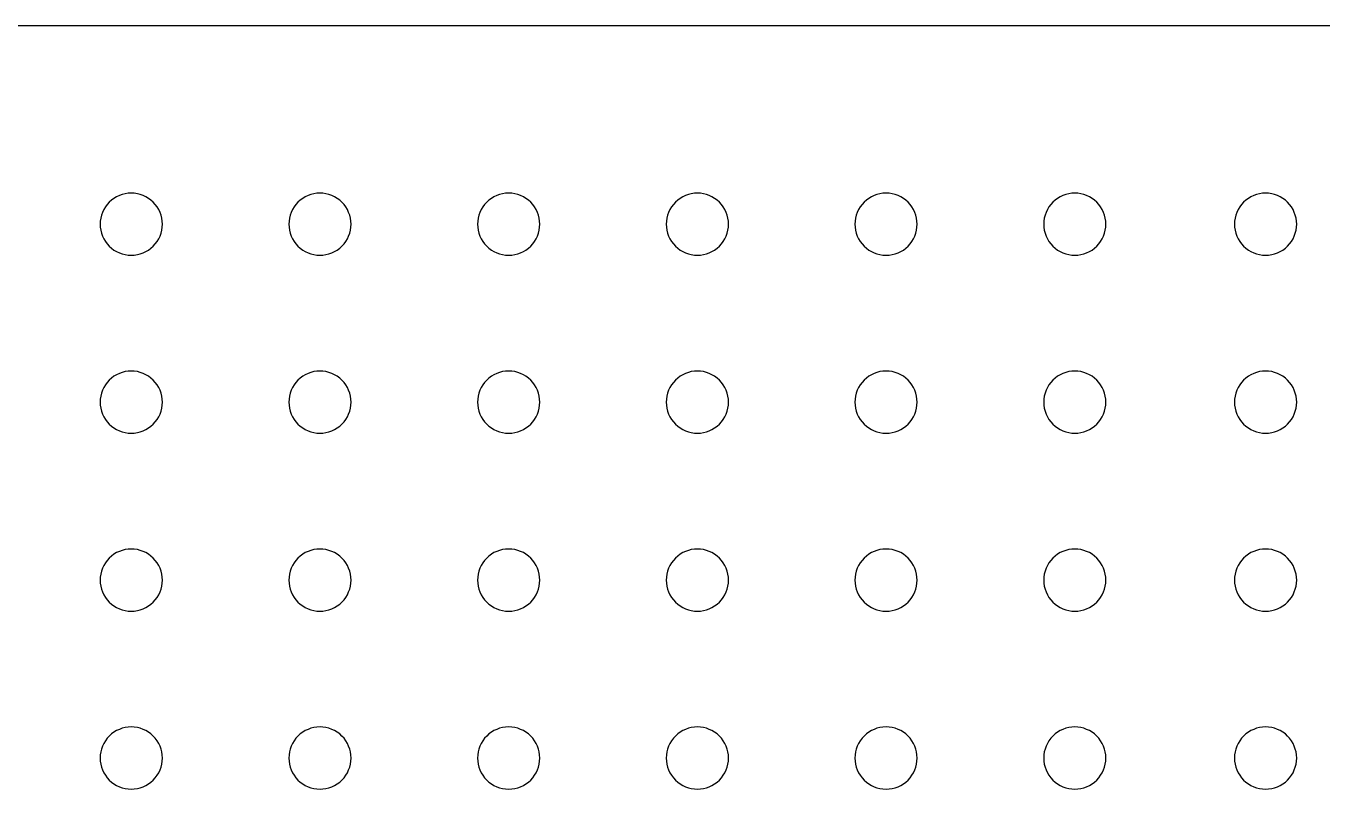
# Model space of a CAD drawing. Header units: millimetres. Extents: x -159872 to 386485, y -250577 to 158966.
# Drawn here: x 158879.3 to 159005.1, y 9721.5 to 9795.6 of the extents above; entities that cross this region are included whole.
import ezdxf

# ---------------------------------------------------------------- set-up
doc = ezdxf.new("R2010")
doc.units = ezdxf.units.MM
doc.layers.get('0').update_dxf_attribs({"lineweight": 25})
doc.layers.add('LDS-equipment-kitchen equipment', color=3, linetype='Continuous', lineweight=13)

# ---------------------------------------------------------------- blocks, each defined once
blk = doc.blocks.new('A$C41f9af21')
at = {"lineweight": 25, "transparency": 33554687}
blk.add_polyline3d([(458.78, 173.39, 0), (149.13, 173.39, 0)], dxfattribs=at)
at = {"lineweight": 25}
for points in [[(258.39, 154.14, 0), (258.4, 153.84, 0), (258.45, 153.55, 0), (258.52, 153.26, 0), (258.62, 152.98, 0), (258.75, 152.72, 0), (258.9, 152.46, 0), (259.08, 152.22, 0), (259.27, 152, 0), (259.49, 151.81, 0), (259.73, 151.63, 0), (259.99, 151.48, 0), (260.25, 151.35, 0), (260.53, 151.25, 0), (260.82, 151.18, 0), (261.11, 151.14, 0), (261.41, 151.12, 0), (261.7, 151.14, 0), (262, 151.18, 0), (262.28, 151.25, 0), (262.56, 151.35, 0), (262.83, 151.48, 0), (263.08, 151.63, 0), (263.32, 151.81, 0), (263.54, 152, 0), (263.74, 152.22, 0), (263.92, 152.46, 0), (264.07, 152.72, 0), (264.2, 152.98, 0), (264.3, 153.26, 0), (264.37, 153.55, 0), (264.41, 153.84, 0), (264.43, 154.14, 0), (264.41, 154.43, 0), (264.37, 154.73, 0), (264.3, 155.01, 0), (264.2, 155.29, 0), (264.07, 155.56, 0), (263.92, 155.81, 0), (263.74, 156.05, 0), (263.54, 156.27, 0), (263.32, 156.47, 0), (263.08, 156.65, 0), (262.83, 156.8, 0), (262.56, 156.93, 0), (262.28, 157.03, 0), (262, 157.1, 0), (261.7, 157.14, 0), (261.41, 157.16, 0), (261.11, 157.14, 0), (260.82, 157.1, 0), (260.53, 157.03, 0), (260.25, 156.93, 0), (259.99, 156.8, 0), (259.73, 156.65, 0), (259.49, 156.47, 0), (259.27, 156.27, 0), (259.08, 156.05, 0), (258.9, 155.81, 0), (258.75, 155.56, 0), (258.62, 155.29, 0), (258.52, 155.01, 0), (258.45, 154.73, 0), (258.4, 154.43, 0), (258.39, 154.14, 0)], [(276.71, 154.14, 0), (276.72, 153.84, 0), (276.77, 153.55, 0), (276.84, 153.26, 0), (276.94, 152.98, 0), (277.06, 152.72, 0), (277.22, 152.46, 0), (277.39, 152.22, 0), (277.59, 152, 0), (277.81, 151.81, 0), (278.05, 151.63, 0), (278.3, 151.48, 0), (278.57, 151.35, 0), (278.85, 151.25, 0), (279.14, 151.18, 0), (279.43, 151.14, 0), (279.73, 151.12, 0), (280.02, 151.14, 0), (280.31, 151.18, 0), (280.6, 151.25, 0), (280.88, 151.35, 0), (281.15, 151.48, 0), (281.4, 151.63, 0), (281.64, 151.81, 0), (281.86, 152, 0), (282.06, 152.22, 0), (282.24, 152.46, 0), (282.39, 152.72, 0), (282.51, 152.98, 0), (282.61, 153.26, 0), (282.69, 153.55, 0), (282.73, 153.84, 0), (282.74, 154.14, 0), (282.73, 154.43, 0), (282.69, 154.73, 0), (282.61, 155.01, 0), (282.51, 155.29, 0), (282.39, 155.56, 0), (282.24, 155.81, 0), (282.06, 156.05, 0), (281.86, 156.27, 0), (281.64, 156.47, 0), (281.4, 156.65, 0), (281.15, 156.8, 0), (280.88, 156.93, 0), (280.6, 157.03, 0), (280.31, 157.1, 0), (280.02, 157.14, 0), (279.73, 157.16, 0), (279.43, 157.14, 0), (279.14, 157.1, 0), (278.85, 157.03, 0), (278.57, 156.93, 0), (278.3, 156.8, 0), (278.05, 156.65, 0), (277.81, 156.47, 0), (277.59, 156.27, 0), (277.39, 156.05, 0), (277.22, 155.81, 0), (277.06, 155.56, 0), (276.94, 155.29, 0), (276.84, 155.01, 0), (276.77, 154.73, 0), (276.72, 154.43, 0), (276.71, 154.14, 0)], [(295.03, 154.14, 0), (295.04, 153.84, 0), (295.08, 153.55, 0), (295.16, 153.26, 0), (295.26, 152.98, 0), (295.38, 152.72, 0), (295.54, 152.46, 0), (295.71, 152.22, 0), (295.91, 152, 0), (296.13, 151.81, 0), (296.37, 151.63, 0), (296.62, 151.48, 0), (296.89, 151.35, 0), (297.17, 151.25, 0), (297.46, 151.18, 0), (297.75, 151.14, 0), (298.04, 151.12, 0), (298.34, 151.14, 0), (298.63, 151.18, 0), (298.92, 151.25, 0), (299.2, 151.35, 0), (299.47, 151.48, 0), (299.72, 151.63, 0), (299.96, 151.81, 0), (300.18, 152, 0), (300.38, 152.22, 0), (300.55, 152.46, 0), (300.71, 152.72, 0), (300.83, 152.98, 0), (300.93, 153.26, 0), (301, 153.55, 0), (301.05, 153.84, 0), (301.06, 154.14, 0), (301.05, 154.43, 0), (301, 154.73, 0), (300.93, 155.01, 0), (300.83, 155.29, 0), (300.71, 155.56, 0), (300.55, 155.81, 0), (300.38, 156.05, 0), (300.18, 156.27, 0), (299.96, 156.47, 0), (299.72, 156.65, 0), (299.47, 156.8, 0), (299.2, 156.93, 0), (298.92, 157.03, 0), (298.63, 157.1, 0), (298.34, 157.14, 0), (298.04, 157.16, 0), (297.75, 157.14, 0), (297.46, 157.1, 0), (297.17, 157.03, 0), (296.89, 156.93, 0), (296.62, 156.8, 0), (296.37, 156.65, 0), (296.13, 156.47, 0), (295.91, 156.27, 0), (295.71, 156.05, 0), (295.54, 155.81, 0), (295.38, 155.56, 0), (295.26, 155.29, 0), (295.16, 155.01, 0), (295.08, 154.73, 0), (295.04, 154.43, 0), (295.03, 154.14, 0)], [(313.34, 154.14, 0), (313.36, 153.84, 0), (313.4, 153.55, 0), (313.47, 153.26, 0), (313.57, 152.98, 0), (313.7, 152.72, 0), (313.85, 152.46, 0), (314.03, 152.22, 0), (314.23, 152, 0), (314.45, 151.81, 0), (314.69, 151.63, 0), (314.94, 151.48, 0), (315.21, 151.35, 0), (315.49, 151.25, 0), (315.77, 151.18, 0), (316.07, 151.14, 0), (316.36, 151.12, 0), (316.66, 151.14, 0), (316.95, 151.18, 0), (317.24, 151.25, 0), (317.52, 151.35, 0), (317.78, 151.48, 0), (318.04, 151.63, 0), (318.28, 151.81, 0), (318.5, 152, 0), (318.7, 152.22, 0), (318.87, 152.46, 0), (319.02, 152.72, 0), (319.15, 152.98, 0), (319.25, 153.26, 0), (319.32, 153.55, 0), (319.37, 153.84, 0), (319.38, 154.14, 0), (319.37, 154.43, 0), (319.32, 154.73, 0), (319.25, 155.01, 0), (319.15, 155.29, 0), (319.02, 155.56, 0), (318.87, 155.81, 0), (318.7, 156.05, 0), (318.5, 156.27, 0), (318.28, 156.47, 0), (318.04, 156.65, 0), (317.78, 156.8, 0), (317.52, 156.93, 0), (317.24, 157.03, 0), (316.95, 157.1, 0), (316.66, 157.14, 0), (316.36, 157.16, 0), (316.07, 157.14, 0), (315.77, 157.1, 0), (315.49, 157.03, 0), (315.21, 156.93, 0), (314.94, 156.8, 0), (314.69, 156.65, 0), (314.45, 156.47, 0), (314.23, 156.27, 0), (314.03, 156.05, 0), (313.85, 155.81, 0), (313.7, 155.56, 0), (313.57, 155.29, 0), (313.47, 155.01, 0), (313.4, 154.73, 0), (313.36, 154.43, 0), (313.34, 154.14, 0)], [(331.66, 154.14, 0), (331.68, 153.84, 0), (331.72, 153.55, 0), (331.79, 153.26, 0), (331.89, 152.98, 0), (332.02, 152.72, 0), (332.17, 152.46, 0), (332.35, 152.22, 0), (332.55, 152, 0), (332.77, 151.81, 0), (333, 151.63, 0), (333.26, 151.48, 0), (333.53, 151.35, 0), (333.8, 151.25, 0), (334.09, 151.18, 0), (334.38, 151.14, 0), (334.68, 151.12, 0), (334.98, 151.14, 0), (335.27, 151.18, 0), (335.56, 151.25, 0), (335.84, 151.35, 0), (336.1, 151.48, 0), (336.36, 151.63, 0), (336.6, 151.81, 0), (336.81, 152, 0), (337.01, 152.22, 0), (337.19, 152.46, 0), (337.34, 152.72, 0), (337.47, 152.98, 0), (337.57, 153.26, 0), (337.64, 153.55, 0), (337.68, 153.84, 0), (337.7, 154.14, 0), (337.68, 154.43, 0), (337.64, 154.73, 0), (337.57, 155.01, 0), (337.47, 155.29, 0), (337.34, 155.56, 0), (337.19, 155.81, 0), (337.01, 156.05, 0), (336.81, 156.27, 0), (336.6, 156.47, 0), (336.36, 156.65, 0), (336.1, 156.8, 0), (335.84, 156.93, 0), (335.56, 157.03, 0), (335.27, 157.1, 0), (334.98, 157.14, 0), (334.68, 157.16, 0), (334.38, 157.14, 0), (334.09, 157.1, 0), (333.8, 157.03, 0), (333.53, 156.93, 0), (333.26, 156.8, 0), (333, 156.65, 0), (332.77, 156.47, 0), (332.55, 156.27, 0), (332.35, 156.05, 0), (332.17, 155.81, 0), (332.02, 155.56, 0), (331.89, 155.29, 0), (331.79, 155.01, 0), (331.72, 154.73, 0), (331.68, 154.43, 0), (331.66, 154.14, 0)], [(349.98, 154.14, 0), (350, 153.84, 0), (350.04, 153.55, 0), (350.11, 153.26, 0), (350.21, 152.98, 0), (350.34, 152.72, 0), (350.49, 152.46, 0), (350.67, 152.22, 0), (350.87, 152, 0), (351.08, 151.81, 0), (351.32, 151.63, 0), (351.58, 151.48, 0), (351.84, 151.35, 0), (352.12, 151.25, 0), (352.41, 151.18, 0), (352.7, 151.14, 0), (353, 151.12, 0), (353.29, 151.14, 0), (353.59, 151.18, 0), (353.87, 151.25, 0), (354.15, 151.35, 0), (354.42, 151.48, 0), (354.68, 151.63, 0), (354.91, 151.81, 0), (355.13, 152, 0), (355.33, 152.22, 0), (355.51, 152.46, 0), (355.66, 152.72, 0), (355.79, 152.98, 0), (355.89, 153.26, 0), (355.96, 153.55, 0), (356, 153.84, 0), (356.02, 154.14, 0), (356, 154.43, 0), (355.96, 154.73, 0), (355.89, 155.01, 0), (355.79, 155.29, 0), (355.66, 155.56, 0), (355.51, 155.81, 0), (355.33, 156.05, 0), (355.13, 156.27, 0), (354.91, 156.47, 0), (354.68, 156.65, 0), (354.42, 156.8, 0), (354.15, 156.93, 0), (353.87, 157.03, 0), (353.59, 157.1, 0), (353.29, 157.14, 0), (353, 157.16, 0), (352.7, 157.14, 0), (352.41, 157.1, 0), (352.12, 157.03, 0), (351.84, 156.93, 0), (351.58, 156.8, 0), (351.32, 156.65, 0), (351.08, 156.47, 0), (350.87, 156.27, 0), (350.67, 156.05, 0), (350.49, 155.81, 0), (350.34, 155.56, 0), (350.21, 155.29, 0), (350.11, 155.01, 0), (350.04, 154.73, 0), (350, 154.43, 0), (349.98, 154.14, 0)], [(368.51, 154.14, 0), (368.52, 153.84, 0), (368.57, 153.55, 0), (368.64, 153.26, 0), (368.74, 152.98, 0), (368.87, 152.72, 0), (369.02, 152.46, 0), (369.19, 152.22, 0), (369.39, 152, 0), (369.61, 151.81, 0), (369.85, 151.63, 0), (370.1, 151.48, 0), (370.37, 151.35, 0), (370.65, 151.25, 0), (370.94, 151.18, 0), (371.23, 151.14, 0), (371.53, 151.12, 0), (371.82, 151.14, 0), (372.12, 151.18, 0), (372.4, 151.25, 0), (372.68, 151.35, 0), (372.95, 151.48, 0), (373.2, 151.63, 0), (373.44, 151.81, 0), (373.66, 152, 0), (373.86, 152.22, 0), (374.04, 152.46, 0), (374.19, 152.72, 0), (374.31, 152.98, 0), (374.41, 153.26, 0), (374.49, 153.55, 0), (374.53, 153.84, 0), (374.54, 154.14, 0), (374.53, 154.43, 0), (374.49, 154.73, 0), (374.41, 155.01, 0), (374.31, 155.29, 0), (374.19, 155.56, 0), (374.04, 155.81, 0), (373.86, 156.05, 0), (373.66, 156.27, 0), (373.44, 156.47, 0), (373.2, 156.65, 0), (372.95, 156.8, 0), (372.68, 156.93, 0), (372.4, 157.03, 0), (372.12, 157.1, 0), (371.82, 157.14, 0), (371.53, 157.16, 0), (371.23, 157.14, 0), (370.94, 157.1, 0), (370.65, 157.03, 0), (370.37, 156.93, 0), (370.1, 156.8, 0), (369.85, 156.65, 0), (369.61, 156.47, 0), (369.39, 156.27, 0), (369.19, 156.05, 0), (369.02, 155.81, 0), (368.87, 155.56, 0), (368.74, 155.29, 0), (368.64, 155.01, 0), (368.57, 154.73, 0), (368.52, 154.43, 0), (368.51, 154.14, 0)], [(258.39, 136.86, 0), (258.4, 136.56, 0), (258.45, 136.27, 0), (258.52, 135.98, 0), (258.62, 135.7, 0), (258.75, 135.43, 0), (258.9, 135.18, 0), (259.08, 134.94, 0), (259.27, 134.72, 0), (259.49, 134.52, 0), (259.73, 134.35, 0), (259.99, 134.2, 0), (260.25, 134.07, 0), (260.53, 133.97, 0), (260.82, 133.9, 0), (261.11, 133.85, 0), (261.41, 133.84, 0), (261.7, 133.85, 0), (262, 133.9, 0), (262.28, 133.97, 0), (262.56, 134.07, 0), (262.83, 134.2, 0), (263.08, 134.35, 0), (263.32, 134.52, 0), (263.54, 134.72, 0), (263.74, 134.94, 0), (263.92, 135.18, 0), (264.07, 135.43, 0), (264.2, 135.7, 0), (264.3, 135.98, 0), (264.37, 136.27, 0), (264.41, 136.56, 0), (264.43, 136.86, 0), (264.41, 137.15, 0), (264.37, 137.45, 0), (264.3, 137.73, 0), (264.2, 138.01, 0), (264.07, 138.28, 0), (263.92, 138.53, 0), (263.74, 138.77, 0), (263.54, 138.99, 0), (263.32, 139.19, 0), (263.08, 139.37, 0), (262.83, 139.52, 0), (262.56, 139.64, 0), (262.28, 139.74, 0), (262, 139.82, 0), (261.7, 139.86, 0), (261.41, 139.87, 0), (261.11, 139.86, 0), (260.82, 139.82, 0), (260.53, 139.74, 0), (260.25, 139.64, 0), (259.99, 139.52, 0), (259.73, 139.37, 0), (259.49, 139.19, 0), (259.27, 138.99, 0), (259.08, 138.77, 0), (258.9, 138.53, 0), (258.75, 138.28, 0), (258.62, 138.01, 0), (258.52, 137.73, 0), (258.45, 137.45, 0), (258.4, 137.15, 0), (258.39, 136.86, 0)], [(276.71, 136.86, 0), (276.72, 136.56, 0), (276.77, 136.27, 0), (276.84, 135.98, 0), (276.94, 135.7, 0), (277.06, 135.43, 0), (277.22, 135.18, 0), (277.39, 134.94, 0), (277.59, 134.72, 0), (277.81, 134.52, 0), (278.05, 134.35, 0), (278.3, 134.2, 0), (278.57, 134.07, 0), (278.85, 133.97, 0), (279.14, 133.9, 0), (279.43, 133.85, 0), (279.73, 133.84, 0), (280.02, 133.85, 0), (280.31, 133.9, 0), (280.6, 133.97, 0), (280.88, 134.07, 0), (281.15, 134.2, 0), (281.4, 134.35, 0), (281.64, 134.52, 0), (281.86, 134.72, 0), (282.06, 134.94, 0), (282.24, 135.18, 0), (282.39, 135.43, 0), (282.51, 135.7, 0), (282.61, 135.98, 0), (282.69, 136.27, 0), (282.73, 136.56, 0), (282.74, 136.86, 0), (282.73, 137.15, 0), (282.69, 137.45, 0), (282.61, 137.73, 0), (282.51, 138.01, 0), (282.39, 138.28, 0), (282.24, 138.53, 0), (282.06, 138.77, 0), (281.86, 138.99, 0), (281.64, 139.19, 0), (281.4, 139.37, 0), (281.15, 139.52, 0), (280.88, 139.64, 0), (280.6, 139.74, 0), (280.31, 139.82, 0), (280.02, 139.86, 0), (279.73, 139.87, 0), (279.43, 139.86, 0), (279.14, 139.82, 0), (278.85, 139.74, 0), (278.57, 139.64, 0), (278.3, 139.52, 0), (278.05, 139.37, 0), (277.81, 139.19, 0), (277.59, 138.99, 0), (277.39, 138.77, 0), (277.22, 138.53, 0), (277.06, 138.28, 0), (276.94, 138.01, 0), (276.84, 137.73, 0), (276.77, 137.45, 0), (276.72, 137.15, 0), (276.71, 136.86, 0)], [(295.03, 136.86, 0), (295.04, 136.56, 0), (295.08, 136.27, 0), (295.16, 135.98, 0), (295.26, 135.7, 0), (295.38, 135.43, 0), (295.54, 135.18, 0), (295.71, 134.94, 0), (295.91, 134.72, 0), (296.13, 134.52, 0), (296.37, 134.35, 0), (296.62, 134.2, 0), (296.89, 134.07, 0), (297.17, 133.97, 0), (297.46, 133.9, 0), (297.75, 133.85, 0), (298.04, 133.84, 0), (298.34, 133.85, 0), (298.63, 133.9, 0), (298.92, 133.97, 0), (299.2, 134.07, 0), (299.47, 134.2, 0), (299.72, 134.35, 0), (299.96, 134.52, 0), (300.18, 134.72, 0), (300.38, 134.94, 0), (300.55, 135.18, 0), (300.71, 135.43, 0), (300.83, 135.7, 0), (300.93, 135.98, 0), (301, 136.27, 0), (301.05, 136.56, 0), (301.06, 136.86, 0), (301.05, 137.15, 0), (301, 137.45, 0), (300.93, 137.73, 0), (300.83, 138.01, 0), (300.71, 138.28, 0), (300.55, 138.53, 0), (300.38, 138.77, 0), (300.18, 138.99, 0), (299.96, 139.19, 0), (299.72, 139.37, 0), (299.47, 139.52, 0), (299.2, 139.64, 0), (298.92, 139.74, 0), (298.63, 139.82, 0), (298.34, 139.86, 0), (298.04, 139.87, 0), (297.75, 139.86, 0), (297.46, 139.82, 0), (297.17, 139.74, 0), (296.89, 139.64, 0), (296.62, 139.52, 0), (296.37, 139.37, 0), (296.13, 139.19, 0), (295.91, 138.99, 0), (295.71, 138.77, 0), (295.54, 138.53, 0), (295.38, 138.28, 0), (295.26, 138.01, 0), (295.16, 137.73, 0), (295.08, 137.45, 0), (295.04, 137.15, 0), (295.03, 136.86, 0)], [(313.34, 136.86, 0), (313.36, 136.56, 0), (313.4, 136.27, 0), (313.47, 135.98, 0), (313.57, 135.7, 0), (313.7, 135.43, 0), (313.85, 135.18, 0), (314.03, 134.94, 0), (314.23, 134.72, 0), (314.45, 134.52, 0), (314.69, 134.35, 0), (314.94, 134.2, 0), (315.21, 134.07, 0), (315.49, 133.97, 0), (315.77, 133.9, 0), (316.07, 133.85, 0), (316.36, 133.84, 0), (316.66, 133.85, 0), (316.95, 133.9, 0), (317.24, 133.97, 0), (317.52, 134.07, 0), (317.78, 134.2, 0), (318.04, 134.35, 0), (318.28, 134.52, 0), (318.5, 134.72, 0), (318.7, 134.94, 0), (318.87, 135.18, 0), (319.02, 135.43, 0), (319.15, 135.7, 0), (319.25, 135.98, 0), (319.32, 136.27, 0), (319.37, 136.56, 0), (319.38, 136.86, 0), (319.37, 137.15, 0), (319.32, 137.45, 0), (319.25, 137.73, 0), (319.15, 138.01, 0), (319.02, 138.28, 0), (318.87, 138.53, 0), (318.7, 138.77, 0), (318.5, 138.99, 0), (318.28, 139.19, 0), (318.04, 139.37, 0), (317.78, 139.52, 0), (317.52, 139.64, 0), (317.24, 139.74, 0), (316.95, 139.82, 0), (316.66, 139.86, 0), (316.36, 139.87, 0), (316.07, 139.86, 0), (315.77, 139.82, 0), (315.49, 139.74, 0), (315.21, 139.64, 0), (314.94, 139.52, 0), (314.69, 139.37, 0), (314.45, 139.19, 0), (314.23, 138.99, 0), (314.03, 138.77, 0), (313.85, 138.53, 0), (313.7, 138.28, 0), (313.57, 138.01, 0), (313.47, 137.73, 0), (313.4, 137.45, 0), (313.36, 137.15, 0), (313.34, 136.86, 0)], [(331.66, 136.86, 0), (331.68, 136.56, 0), (331.72, 136.27, 0), (331.79, 135.98, 0), (331.89, 135.7, 0), (332.02, 135.43, 0), (332.17, 135.18, 0), (332.35, 134.94, 0), (332.55, 134.72, 0), (332.77, 134.52, 0), (333, 134.35, 0), (333.26, 134.2, 0), (333.53, 134.07, 0), (333.8, 133.97, 0), (334.09, 133.9, 0), (334.38, 133.85, 0), (334.68, 133.84, 0), (334.98, 133.85, 0), (335.27, 133.9, 0), (335.56, 133.97, 0), (335.84, 134.07, 0), (336.1, 134.2, 0), (336.36, 134.35, 0), (336.6, 134.52, 0), (336.81, 134.72, 0), (337.01, 134.94, 0), (337.19, 135.18, 0), (337.34, 135.43, 0), (337.47, 135.7, 0), (337.57, 135.98, 0), (337.64, 136.27, 0), (337.68, 136.56, 0), (337.7, 136.86, 0), (337.68, 137.15, 0), (337.64, 137.45, 0), (337.57, 137.73, 0), (337.47, 138.01, 0), (337.34, 138.28, 0), (337.19, 138.53, 0), (337.01, 138.77, 0), (336.81, 138.99, 0), (336.6, 139.19, 0), (336.36, 139.37, 0), (336.1, 139.52, 0), (335.84, 139.64, 0), (335.56, 139.74, 0), (335.27, 139.82, 0), (334.98, 139.86, 0), (334.68, 139.87, 0), (334.38, 139.86, 0), (334.09, 139.82, 0), (333.8, 139.74, 0), (333.53, 139.64, 0), (333.26, 139.52, 0), (333, 139.37, 0), (332.77, 139.19, 0), (332.55, 138.99, 0), (332.35, 138.77, 0), (332.17, 138.53, 0), (332.02, 138.28, 0), (331.89, 138.01, 0), (331.79, 137.73, 0), (331.72, 137.45, 0), (331.68, 137.15, 0), (331.66, 136.86, 0)], [(349.98, 136.86, 0), (350, 136.56, 0), (350.04, 136.27, 0), (350.11, 135.98, 0), (350.21, 135.7, 0), (350.34, 135.43, 0), (350.49, 135.18, 0), (350.67, 134.94, 0), (350.87, 134.72, 0), (351.08, 134.52, 0), (351.32, 134.35, 0), (351.58, 134.2, 0), (351.84, 134.07, 0), (352.12, 133.97, 0), (352.41, 133.9, 0), (352.7, 133.85, 0), (353, 133.84, 0), (353.29, 133.85, 0), (353.59, 133.9, 0), (353.87, 133.97, 0), (354.15, 134.07, 0), (354.42, 134.2, 0), (354.68, 134.35, 0), (354.91, 134.52, 0), (355.13, 134.72, 0), (355.33, 134.94, 0), (355.51, 135.18, 0), (355.66, 135.43, 0), (355.79, 135.7, 0), (355.89, 135.98, 0), (355.96, 136.27, 0), (356, 136.56, 0), (356.02, 136.86, 0), (356, 137.15, 0), (355.96, 137.45, 0), (355.89, 137.73, 0), (355.79, 138.01, 0), (355.66, 138.28, 0), (355.51, 138.53, 0), (355.33, 138.77, 0), (355.13, 138.99, 0), (354.91, 139.19, 0), (354.68, 139.37, 0), (354.42, 139.52, 0), (354.15, 139.64, 0), (353.87, 139.74, 0), (353.59, 139.82, 0), (353.29, 139.86, 0), (353, 139.87, 0), (352.7, 139.86, 0), (352.41, 139.82, 0), (352.12, 139.74, 0), (351.84, 139.64, 0), (351.58, 139.52, 0), (351.32, 139.37, 0), (351.08, 139.19, 0), (350.87, 138.99, 0), (350.67, 138.77, 0), (350.49, 138.53, 0), (350.34, 138.28, 0), (350.21, 138.01, 0), (350.11, 137.73, 0), (350.04, 137.45, 0), (350, 137.15, 0), (349.98, 136.86, 0)], [(368.51, 136.86, 0), (368.52, 136.56, 0), (368.57, 136.27, 0), (368.64, 135.98, 0), (368.74, 135.7, 0), (368.87, 135.43, 0), (369.02, 135.18, 0), (369.19, 134.94, 0), (369.39, 134.72, 0), (369.61, 134.52, 0), (369.85, 134.35, 0), (370.1, 134.2, 0), (370.37, 134.07, 0), (370.65, 133.97, 0), (370.94, 133.9, 0), (371.23, 133.85, 0), (371.53, 133.84, 0), (371.82, 133.85, 0), (372.12, 133.9, 0), (372.4, 133.97, 0), (372.68, 134.07, 0), (372.95, 134.2, 0), (373.2, 134.35, 0), (373.44, 134.52, 0), (373.66, 134.72, 0), (373.86, 134.94, 0), (374.04, 135.18, 0), (374.19, 135.43, 0), (374.31, 135.7, 0), (374.41, 135.98, 0), (374.49, 136.27, 0), (374.53, 136.56, 0), (374.54, 136.86, 0), (374.53, 137.15, 0), (374.49, 137.45, 0), (374.41, 137.73, 0), (374.31, 138.01, 0), (374.19, 138.28, 0), (374.04, 138.53, 0), (373.86, 138.77, 0), (373.66, 138.99, 0), (373.44, 139.19, 0), (373.2, 139.37, 0), (372.95, 139.52, 0), (372.68, 139.64, 0), (372.4, 139.74, 0), (372.12, 139.82, 0), (371.82, 139.86, 0), (371.53, 139.87, 0), (371.23, 139.86, 0), (370.94, 139.82, 0), (370.65, 139.74, 0), (370.37, 139.64, 0), (370.1, 139.52, 0), (369.85, 139.37, 0), (369.61, 139.19, 0), (369.39, 138.99, 0), (369.19, 138.77, 0), (369.02, 138.53, 0), (368.87, 138.28, 0), (368.74, 138.01, 0), (368.64, 137.73, 0), (368.57, 137.45, 0), (368.52, 137.15, 0), (368.51, 136.86, 0)], [(258.39, 119.58, 0), (258.4, 119.28, 0), (258.45, 118.99, 0), (258.52, 118.7, 0), (258.62, 118.42, 0), (258.75, 118.15, 0), (258.9, 117.9, 0), (259.08, 117.66, 0), (259.27, 117.44, 0), (259.49, 117.24, 0), (259.73, 117.07, 0), (259.99, 116.91, 0), (260.25, 116.79, 0), (260.53, 116.69, 0), (260.82, 116.62, 0), (261.11, 116.57, 0), (261.41, 116.56, 0), (261.7, 116.57, 0), (262, 116.62, 0), (262.28, 116.69, 0), (262.56, 116.79, 0), (262.83, 116.91, 0), (263.08, 117.07, 0), (263.32, 117.24, 0), (263.54, 117.44, 0), (263.74, 117.66, 0), (263.92, 117.9, 0), (264.07, 118.15, 0), (264.2, 118.42, 0), (264.3, 118.7, 0), (264.37, 118.99, 0), (264.41, 119.28, 0), (264.43, 119.58, 0), (264.41, 119.87, 0), (264.37, 120.16, 0), (264.3, 120.45, 0), (264.2, 120.73, 0), (264.07, 121, 0), (263.92, 121.25, 0), (263.74, 121.49, 0), (263.54, 121.71, 0), (263.32, 121.91, 0), (263.08, 122.08, 0), (262.83, 122.24, 0), (262.56, 122.36, 0), (262.28, 122.46, 0), (262, 122.53, 0), (261.7, 122.58, 0), (261.41, 122.59, 0), (261.11, 122.58, 0), (260.82, 122.53, 0), (260.53, 122.46, 0), (260.25, 122.36, 0), (259.99, 122.24, 0), (259.73, 122.08, 0), (259.49, 121.91, 0), (259.27, 121.71, 0), (259.08, 121.49, 0), (258.9, 121.25, 0), (258.75, 121, 0), (258.62, 120.73, 0), (258.52, 120.45, 0), (258.45, 120.16, 0), (258.4, 119.87, 0), (258.39, 119.58, 0)], [(276.71, 119.58, 0), (276.72, 119.28, 0), (276.77, 118.99, 0), (276.84, 118.7, 0), (276.94, 118.42, 0), (277.06, 118.15, 0), (277.22, 117.9, 0), (277.39, 117.66, 0), (277.59, 117.44, 0), (277.81, 117.24, 0), (278.05, 117.07, 0), (278.3, 116.91, 0), (278.57, 116.79, 0), (278.85, 116.69, 0), (279.14, 116.62, 0), (279.43, 116.57, 0), (279.73, 116.56, 0), (280.02, 116.57, 0), (280.31, 116.62, 0), (280.6, 116.69, 0), (280.88, 116.79, 0), (281.15, 116.91, 0), (281.4, 117.07, 0), (281.64, 117.24, 0), (281.86, 117.44, 0), (282.06, 117.66, 0), (282.24, 117.9, 0), (282.39, 118.15, 0), (282.51, 118.42, 0), (282.61, 118.7, 0), (282.69, 118.99, 0), (282.73, 119.28, 0), (282.74, 119.58, 0), (282.73, 119.87, 0), (282.69, 120.16, 0), (282.61, 120.45, 0), (282.51, 120.73, 0), (282.39, 121, 0), (282.24, 121.25, 0), (282.06, 121.49, 0), (281.86, 121.71, 0), (281.64, 121.91, 0), (281.4, 122.08, 0), (281.15, 122.24, 0), (280.88, 122.36, 0), (280.6, 122.46, 0), (280.31, 122.53, 0), (280.02, 122.58, 0), (279.73, 122.59, 0), (279.43, 122.58, 0), (279.14, 122.53, 0), (278.85, 122.46, 0), (278.57, 122.36, 0), (278.3, 122.24, 0), (278.05, 122.08, 0), (277.81, 121.91, 0), (277.59, 121.71, 0), (277.39, 121.49, 0), (277.22, 121.25, 0), (277.06, 121, 0), (276.94, 120.73, 0), (276.84, 120.45, 0), (276.77, 120.16, 0), (276.72, 119.87, 0), (276.71, 119.58, 0)], [(295.03, 119.58, 0), (295.04, 119.28, 0), (295.08, 118.99, 0), (295.16, 118.7, 0), (295.26, 118.42, 0), (295.38, 118.15, 0), (295.54, 117.9, 0), (295.71, 117.66, 0), (295.91, 117.44, 0), (296.13, 117.24, 0), (296.37, 117.07, 0), (296.62, 116.91, 0), (296.89, 116.79, 0), (297.17, 116.69, 0), (297.46, 116.62, 0), (297.75, 116.57, 0), (298.04, 116.56, 0), (298.34, 116.57, 0), (298.63, 116.62, 0), (298.92, 116.69, 0), (299.2, 116.79, 0), (299.47, 116.91, 0), (299.72, 117.07, 0), (299.96, 117.24, 0), (300.18, 117.44, 0), (300.38, 117.66, 0), (300.55, 117.9, 0), (300.71, 118.15, 0), (300.83, 118.42, 0), (300.93, 118.7, 0), (301, 118.99, 0), (301.05, 119.28, 0), (301.06, 119.58, 0), (301.05, 119.87, 0), (301, 120.16, 0), (300.93, 120.45, 0), (300.83, 120.73, 0), (300.71, 121, 0), (300.55, 121.25, 0), (300.38, 121.49, 0), (300.18, 121.71, 0), (299.96, 121.91, 0), (299.72, 122.08, 0), (299.47, 122.24, 0), (299.2, 122.36, 0), (298.92, 122.46, 0), (298.63, 122.53, 0), (298.34, 122.58, 0), (298.04, 122.59, 0), (297.75, 122.58, 0), (297.46, 122.53, 0), (297.17, 122.46, 0), (296.89, 122.36, 0), (296.62, 122.24, 0), (296.37, 122.08, 0), (296.13, 121.91, 0), (295.91, 121.71, 0), (295.71, 121.49, 0), (295.54, 121.25, 0), (295.38, 121, 0), (295.26, 120.73, 0), (295.16, 120.45, 0), (295.08, 120.16, 0), (295.04, 119.87, 0), (295.03, 119.58, 0)], [(313.34, 119.58, 0), (313.36, 119.28, 0), (313.4, 118.99, 0), (313.47, 118.7, 0), (313.57, 118.42, 0), (313.7, 118.15, 0), (313.85, 117.9, 0), (314.03, 117.66, 0), (314.23, 117.44, 0), (314.45, 117.24, 0), (314.69, 117.07, 0), (314.94, 116.91, 0), (315.21, 116.79, 0), (315.49, 116.69, 0), (315.77, 116.62, 0), (316.07, 116.57, 0), (316.36, 116.56, 0), (316.66, 116.57, 0), (316.95, 116.62, 0), (317.24, 116.69, 0), (317.52, 116.79, 0), (317.78, 116.91, 0), (318.04, 117.07, 0), (318.28, 117.24, 0), (318.5, 117.44, 0), (318.7, 117.66, 0), (318.87, 117.9, 0), (319.02, 118.15, 0), (319.15, 118.42, 0), (319.25, 118.7, 0), (319.32, 118.99, 0), (319.37, 119.28, 0), (319.38, 119.58, 0), (319.37, 119.87, 0), (319.32, 120.16, 0), (319.25, 120.45, 0), (319.15, 120.73, 0), (319.02, 121, 0), (318.87, 121.25, 0), (318.7, 121.49, 0), (318.5, 121.71, 0), (318.28, 121.91, 0), (318.04, 122.08, 0), (317.78, 122.24, 0), (317.52, 122.36, 0), (317.24, 122.46, 0), (316.95, 122.53, 0), (316.66, 122.58, 0), (316.36, 122.59, 0), (316.07, 122.58, 0), (315.77, 122.53, 0), (315.49, 122.46, 0), (315.21, 122.36, 0), (314.94, 122.24, 0), (314.69, 122.08, 0), (314.45, 121.91, 0), (314.23, 121.71, 0), (314.03, 121.49, 0), (313.85, 121.25, 0), (313.7, 121, 0), (313.57, 120.73, 0), (313.47, 120.45, 0), (313.4, 120.16, 0), (313.36, 119.87, 0), (313.34, 119.58, 0)], [(331.66, 119.58, 0), (331.68, 119.28, 0), (331.72, 118.99, 0), (331.79, 118.7, 0), (331.89, 118.42, 0), (332.02, 118.15, 0), (332.17, 117.9, 0), (332.35, 117.66, 0), (332.55, 117.44, 0), (332.77, 117.24, 0), (333, 117.07, 0), (333.26, 116.91, 0), (333.53, 116.79, 0), (333.8, 116.69, 0), (334.09, 116.62, 0), (334.38, 116.57, 0), (334.68, 116.56, 0), (334.98, 116.57, 0), (335.27, 116.62, 0), (335.56, 116.69, 0), (335.84, 116.79, 0), (336.1, 116.91, 0), (336.36, 117.07, 0), (336.6, 117.24, 0), (336.81, 117.44, 0), (337.01, 117.66, 0), (337.19, 117.9, 0), (337.34, 118.15, 0), (337.47, 118.42, 0), (337.57, 118.7, 0), (337.64, 118.99, 0), (337.68, 119.28, 0), (337.7, 119.58, 0), (337.68, 119.87, 0), (337.64, 120.16, 0), (337.57, 120.45, 0), (337.47, 120.73, 0), (337.34, 121, 0), (337.19, 121.25, 0), (337.01, 121.49, 0), (336.81, 121.71, 0), (336.6, 121.91, 0), (336.36, 122.08, 0), (336.1, 122.24, 0), (335.84, 122.36, 0), (335.56, 122.46, 0), (335.27, 122.53, 0), (334.98, 122.58, 0), (334.68, 122.59, 0), (334.38, 122.58, 0), (334.09, 122.53, 0), (333.8, 122.46, 0), (333.53, 122.36, 0), (333.26, 122.24, 0), (333, 122.08, 0), (332.77, 121.91, 0), (332.55, 121.71, 0), (332.35, 121.49, 0), (332.17, 121.25, 0), (332.02, 121, 0), (331.89, 120.73, 0), (331.79, 120.45, 0), (331.72, 120.16, 0), (331.68, 119.87, 0), (331.66, 119.58, 0)], [(349.98, 119.58, 0), (350, 119.28, 0), (350.04, 118.99, 0), (350.11, 118.7, 0), (350.21, 118.42, 0), (350.34, 118.15, 0), (350.49, 117.9, 0), (350.67, 117.66, 0), (350.87, 117.44, 0), (351.08, 117.24, 0), (351.32, 117.07, 0), (351.58, 116.91, 0), (351.84, 116.79, 0), (352.12, 116.69, 0), (352.41, 116.62, 0), (352.7, 116.57, 0), (353, 116.56, 0), (353.29, 116.57, 0), (353.59, 116.62, 0), (353.87, 116.69, 0), (354.15, 116.79, 0), (354.42, 116.91, 0), (354.68, 117.07, 0), (354.91, 117.24, 0), (355.13, 117.44, 0), (355.33, 117.66, 0), (355.51, 117.9, 0), (355.66, 118.15, 0), (355.79, 118.42, 0), (355.89, 118.7, 0), (355.96, 118.99, 0), (356, 119.28, 0), (356.02, 119.58, 0), (356, 119.87, 0), (355.96, 120.16, 0), (355.89, 120.45, 0), (355.79, 120.73, 0), (355.66, 121, 0), (355.51, 121.25, 0), (355.33, 121.49, 0), (355.13, 121.71, 0), (354.91, 121.91, 0), (354.68, 122.08, 0), (354.42, 122.24, 0), (354.15, 122.36, 0), (353.87, 122.46, 0), (353.59, 122.53, 0), (353.29, 122.58, 0), (353, 122.59, 0), (352.7, 122.58, 0), (352.41, 122.53, 0), (352.12, 122.46, 0), (351.84, 122.36, 0), (351.58, 122.24, 0), (351.32, 122.08, 0), (351.08, 121.91, 0), (350.87, 121.71, 0), (350.67, 121.49, 0), (350.49, 121.25, 0), (350.34, 121, 0), (350.21, 120.73, 0), (350.11, 120.45, 0), (350.04, 120.16, 0), (350, 119.87, 0), (349.98, 119.58, 0)], [(368.51, 119.58, 0), (368.52, 119.28, 0), (368.57, 118.99, 0), (368.64, 118.7, 0), (368.74, 118.42, 0), (368.87, 118.15, 0), (369.02, 117.9, 0), (369.19, 117.66, 0), (369.39, 117.44, 0), (369.61, 117.24, 0), (369.85, 117.07, 0), (370.1, 116.91, 0), (370.37, 116.79, 0), (370.65, 116.69, 0), (370.94, 116.62, 0), (371.23, 116.57, 0), (371.53, 116.56, 0), (371.82, 116.57, 0), (372.12, 116.62, 0), (372.4, 116.69, 0), (372.68, 116.79, 0), (372.95, 116.91, 0), (373.2, 117.07, 0), (373.44, 117.24, 0), (373.66, 117.44, 0), (373.86, 117.66, 0), (374.04, 117.9, 0), (374.19, 118.15, 0), (374.31, 118.42, 0), (374.41, 118.7, 0), (374.49, 118.99, 0), (374.53, 119.28, 0), (374.54, 119.58, 0), (374.53, 119.87, 0), (374.49, 120.16, 0), (374.41, 120.45, 0), (374.31, 120.73, 0), (374.19, 121, 0), (374.04, 121.25, 0), (373.86, 121.49, 0), (373.66, 121.71, 0), (373.44, 121.91, 0), (373.2, 122.08, 0), (372.95, 122.24, 0), (372.68, 122.36, 0), (372.4, 122.46, 0), (372.12, 122.53, 0), (371.82, 122.58, 0), (371.53, 122.59, 0), (371.23, 122.58, 0), (370.94, 122.53, 0), (370.65, 122.46, 0), (370.37, 122.36, 0), (370.1, 122.24, 0), (369.85, 122.08, 0), (369.61, 121.91, 0), (369.39, 121.71, 0), (369.19, 121.49, 0), (369.02, 121.25, 0), (368.87, 121, 0), (368.74, 120.73, 0), (368.64, 120.45, 0), (368.57, 120.16, 0), (368.52, 119.87, 0), (368.51, 119.58, 0)], [(258.39, 102.29, 0), (258.4, 102, 0), (258.45, 101.7, 0), (258.52, 101.42, 0), (258.62, 101.14, 0), (258.75, 100.87, 0), (258.9, 100.62, 0), (259.08, 100.38, 0), (259.27, 100.16, 0), (259.49, 99.96, 0), (259.73, 99.78, 0), (259.99, 99.63, 0), (260.25, 99.51, 0), (260.53, 99.41, 0), (260.82, 99.33, 0), (261.11, 99.29, 0), (261.41, 99.28, 0), (261.7, 99.29, 0), (262, 99.33, 0), (262.28, 99.41, 0), (262.56, 99.51, 0), (262.83, 99.63, 0), (263.08, 99.78, 0), (263.32, 99.96, 0), (263.54, 100.16, 0), (263.74, 100.38, 0), (263.92, 100.62, 0), (264.07, 100.87, 0), (264.2, 101.14, 0), (264.3, 101.42, 0), (264.37, 101.7, 0), (264.41, 102, 0), (264.43, 102.29, 0), (264.41, 102.59, 0), (264.37, 102.88, 0), (264.3, 103.17, 0), (264.2, 103.45, 0), (264.07, 103.72, 0), (263.92, 103.97, 0), (263.74, 104.21, 0), (263.54, 104.43, 0), (263.32, 104.63, 0), (263.08, 104.8, 0), (262.83, 104.96, 0), (262.56, 105.08, 0), (262.28, 105.18, 0), (262, 105.25, 0), (261.7, 105.3, 0), (261.41, 105.31, 0), (261.11, 105.3, 0), (260.82, 105.25, 0), (260.53, 105.18, 0), (260.25, 105.08, 0), (259.99, 104.96, 0), (259.73, 104.8, 0), (259.49, 104.63, 0), (259.27, 104.43, 0), (259.08, 104.21, 0), (258.9, 103.97, 0), (258.75, 103.72, 0), (258.62, 103.45, 0), (258.52, 103.17, 0), (258.45, 102.88, 0), (258.4, 102.59, 0), (258.39, 102.29, 0)], [(276.71, 102.29, 0), (276.72, 102, 0), (276.77, 101.7, 0), (276.84, 101.42, 0), (276.94, 101.14, 0), (277.06, 100.87, 0), (277.22, 100.62, 0), (277.39, 100.38, 0), (277.59, 100.16, 0), (277.81, 99.96, 0), (278.05, 99.78, 0), (278.3, 99.63, 0), (278.57, 99.51, 0), (278.85, 99.41, 0), (279.14, 99.33, 0), (279.43, 99.29, 0), (279.73, 99.28, 0), (280.02, 99.29, 0), (280.31, 99.33, 0), (280.6, 99.41, 0), (280.88, 99.51, 0), (281.15, 99.63, 0), (281.4, 99.78, 0), (281.64, 99.96, 0), (281.86, 100.16, 0), (282.06, 100.38, 0), (282.24, 100.62, 0), (282.39, 100.87, 0), (282.51, 101.14, 0), (282.61, 101.42, 0), (282.69, 101.7, 0), (282.73, 102, 0), (282.74, 102.29, 0), (282.73, 102.59, 0), (282.69, 102.88, 0), (282.61, 103.17, 0), (282.51, 103.45, 0), (282.39, 103.72, 0), (282.24, 103.97, 0), (282.06, 104.21, 0), (281.86, 104.43, 0), (281.64, 104.63, 0), (281.4, 104.8, 0), (281.15, 104.96, 0), (280.88, 105.08, 0), (280.6, 105.18, 0), (280.31, 105.25, 0), (280.02, 105.3, 0), (279.73, 105.31, 0), (279.43, 105.3, 0), (279.14, 105.25, 0), (278.85, 105.18, 0), (278.57, 105.08, 0), (278.3, 104.96, 0), (278.05, 104.8, 0), (277.81, 104.63, 0), (277.59, 104.43, 0), (277.39, 104.21, 0), (277.22, 103.97, 0), (277.06, 103.72, 0), (276.94, 103.45, 0), (276.84, 103.17, 0), (276.77, 102.88, 0), (276.72, 102.59, 0), (276.71, 102.29, 0)], [(295.03, 102.29, 0), (295.04, 102, 0), (295.08, 101.7, 0), (295.16, 101.42, 0), (295.26, 101.14, 0), (295.38, 100.87, 0), (295.54, 100.62, 0), (295.71, 100.38, 0), (295.91, 100.16, 0), (296.13, 99.96, 0), (296.37, 99.78, 0), (296.62, 99.63, 0), (296.89, 99.51, 0), (297.17, 99.41, 0), (297.46, 99.33, 0), (297.75, 99.29, 0), (298.04, 99.28, 0), (298.34, 99.29, 0), (298.63, 99.33, 0), (298.92, 99.41, 0), (299.2, 99.51, 0), (299.47, 99.63, 0), (299.72, 99.78, 0), (299.96, 99.96, 0), (300.18, 100.16, 0), (300.38, 100.38, 0), (300.55, 100.62, 0), (300.71, 100.87, 0), (300.83, 101.14, 0), (300.93, 101.42, 0), (301, 101.7, 0), (301.05, 102, 0), (301.06, 102.29, 0), (301.05, 102.59, 0), (301, 102.88, 0), (300.93, 103.17, 0), (300.83, 103.45, 0), (300.71, 103.72, 0), (300.55, 103.97, 0), (300.38, 104.21, 0), (300.18, 104.43, 0), (299.96, 104.63, 0), (299.72, 104.8, 0), (299.47, 104.96, 0), (299.2, 105.08, 0), (298.92, 105.18, 0), (298.63, 105.25, 0), (298.34, 105.3, 0), (298.04, 105.31, 0), (297.75, 105.3, 0), (297.46, 105.25, 0), (297.17, 105.18, 0), (296.89, 105.08, 0), (296.62, 104.96, 0), (296.37, 104.8, 0), (296.13, 104.63, 0), (295.91, 104.43, 0), (295.71, 104.21, 0), (295.54, 103.97, 0), (295.38, 103.72, 0), (295.26, 103.45, 0), (295.16, 103.17, 0), (295.08, 102.88, 0), (295.04, 102.59, 0), (295.03, 102.29, 0)], [(313.34, 102.29, 0), (313.36, 102, 0), (313.4, 101.7, 0), (313.47, 101.42, 0), (313.57, 101.14, 0), (313.7, 100.87, 0), (313.85, 100.62, 0), (314.03, 100.38, 0), (314.23, 100.16, 0), (314.45, 99.96, 0), (314.69, 99.78, 0), (314.94, 99.63, 0), (315.21, 99.51, 0), (315.49, 99.41, 0), (315.77, 99.33, 0), (316.07, 99.29, 0), (316.36, 99.28, 0), (316.66, 99.29, 0), (316.95, 99.33, 0), (317.24, 99.41, 0), (317.52, 99.51, 0), (317.78, 99.63, 0), (318.04, 99.78, 0), (318.28, 99.96, 0), (318.5, 100.16, 0), (318.7, 100.38, 0), (318.87, 100.62, 0), (319.02, 100.87, 0), (319.15, 101.14, 0), (319.25, 101.42, 0), (319.32, 101.7, 0), (319.37, 102, 0), (319.38, 102.29, 0), (319.37, 102.59, 0), (319.32, 102.88, 0), (319.25, 103.17, 0), (319.15, 103.45, 0), (319.02, 103.72, 0), (318.87, 103.97, 0), (318.7, 104.21, 0), (318.5, 104.43, 0), (318.28, 104.63, 0), (318.04, 104.8, 0), (317.78, 104.96, 0), (317.52, 105.08, 0), (317.24, 105.18, 0), (316.95, 105.25, 0), (316.66, 105.3, 0), (316.36, 105.31, 0), (316.07, 105.3, 0), (315.77, 105.25, 0), (315.49, 105.18, 0), (315.21, 105.08, 0), (314.94, 104.96, 0), (314.69, 104.8, 0), (314.45, 104.63, 0), (314.23, 104.43, 0), (314.03, 104.21, 0), (313.85, 103.97, 0), (313.7, 103.72, 0), (313.57, 103.45, 0), (313.47, 103.17, 0), (313.4, 102.88, 0), (313.36, 102.59, 0), (313.34, 102.29, 0)], [(331.66, 102.29, 0), (331.68, 102, 0), (331.72, 101.7, 0), (331.79, 101.42, 0), (331.89, 101.14, 0), (332.02, 100.87, 0), (332.17, 100.62, 0), (332.35, 100.38, 0), (332.55, 100.16, 0), (332.77, 99.96, 0), (333, 99.78, 0), (333.26, 99.63, 0), (333.53, 99.51, 0), (333.8, 99.41, 0), (334.09, 99.33, 0), (334.38, 99.29, 0), (334.68, 99.28, 0), (334.98, 99.29, 0), (335.27, 99.33, 0), (335.56, 99.41, 0), (335.84, 99.51, 0), (336.1, 99.63, 0), (336.36, 99.78, 0), (336.6, 99.96, 0), (336.81, 100.16, 0), (337.01, 100.38, 0), (337.19, 100.62, 0), (337.34, 100.87, 0), (337.47, 101.14, 0), (337.57, 101.42, 0), (337.64, 101.7, 0), (337.68, 102, 0), (337.7, 102.29, 0), (337.68, 102.59, 0), (337.64, 102.88, 0), (337.57, 103.17, 0), (337.47, 103.45, 0), (337.34, 103.72, 0), (337.19, 103.97, 0), (337.01, 104.21, 0), (336.81, 104.43, 0), (336.6, 104.63, 0), (336.36, 104.8, 0), (336.1, 104.96, 0), (335.84, 105.08, 0), (335.56, 105.18, 0), (335.27, 105.25, 0), (334.98, 105.3, 0), (334.68, 105.31, 0), (334.38, 105.3, 0), (334.09, 105.25, 0), (333.8, 105.18, 0), (333.53, 105.08, 0), (333.26, 104.96, 0), (333, 104.8, 0), (332.77, 104.63, 0), (332.55, 104.43, 0), (332.35, 104.21, 0), (332.17, 103.97, 0), (332.02, 103.72, 0), (331.89, 103.45, 0), (331.79, 103.17, 0), (331.72, 102.88, 0), (331.68, 102.59, 0), (331.66, 102.29, 0)], [(349.98, 102.29, 0), (350, 102, 0), (350.04, 101.7, 0), (350.11, 101.42, 0), (350.21, 101.14, 0), (350.34, 100.87, 0), (350.49, 100.62, 0), (350.67, 100.38, 0), (350.87, 100.16, 0), (351.08, 99.96, 0), (351.32, 99.78, 0), (351.58, 99.63, 0), (351.84, 99.51, 0), (352.12, 99.41, 0), (352.41, 99.33, 0), (352.7, 99.29, 0), (353, 99.28, 0), (353.29, 99.29, 0), (353.59, 99.33, 0), (353.87, 99.41, 0), (354.15, 99.51, 0), (354.42, 99.63, 0), (354.68, 99.78, 0), (354.91, 99.96, 0), (355.13, 100.16, 0), (355.33, 100.38, 0), (355.51, 100.62, 0), (355.66, 100.87, 0), (355.79, 101.14, 0), (355.89, 101.42, 0), (355.96, 101.7, 0), (356, 102, 0), (356.02, 102.29, 0), (356, 102.59, 0), (355.96, 102.88, 0), (355.89, 103.17, 0), (355.79, 103.45, 0), (355.66, 103.72, 0), (355.51, 103.97, 0), (355.33, 104.21, 0), (355.13, 104.43, 0), (354.91, 104.63, 0), (354.68, 104.8, 0), (354.42, 104.96, 0), (354.15, 105.08, 0), (353.87, 105.18, 0), (353.59, 105.25, 0), (353.29, 105.3, 0), (353, 105.31, 0), (352.7, 105.3, 0), (352.41, 105.25, 0), (352.12, 105.18, 0), (351.84, 105.08, 0), (351.58, 104.96, 0), (351.32, 104.8, 0), (351.08, 104.63, 0), (350.87, 104.43, 0), (350.67, 104.21, 0), (350.49, 103.97, 0), (350.34, 103.72, 0), (350.21, 103.45, 0), (350.11, 103.17, 0), (350.04, 102.88, 0), (350, 102.59, 0), (349.98, 102.29, 0)], [(368.51, 102.29, 0), (368.52, 102, 0), (368.57, 101.7, 0), (368.64, 101.42, 0), (368.74, 101.14, 0), (368.87, 100.87, 0), (369.02, 100.62, 0), (369.19, 100.38, 0), (369.39, 100.16, 0), (369.61, 99.96, 0), (369.85, 99.78, 0), (370.1, 99.63, 0), (370.37, 99.51, 0), (370.65, 99.41, 0), (370.94, 99.33, 0), (371.23, 99.29, 0), (371.53, 99.28, 0), (371.82, 99.29, 0), (372.12, 99.33, 0), (372.4, 99.41, 0), (372.68, 99.51, 0), (372.95, 99.63, 0), (373.2, 99.78, 0), (373.44, 99.96, 0), (373.66, 100.16, 0), (373.86, 100.38, 0), (374.04, 100.62, 0), (374.19, 100.87, 0), (374.31, 101.14, 0), (374.41, 101.42, 0), (374.49, 101.7, 0), (374.53, 102, 0), (374.54, 102.29, 0), (374.53, 102.59, 0), (374.49, 102.88, 0), (374.41, 103.17, 0), (374.31, 103.45, 0), (374.19, 103.72, 0), (374.04, 103.97, 0), (373.86, 104.21, 0), (373.66, 104.43, 0), (373.44, 104.63, 0), (373.2, 104.8, 0), (372.95, 104.96, 0), (372.68, 105.08, 0), (372.4, 105.18, 0), (372.12, 105.25, 0), (371.82, 105.3, 0), (371.53, 105.31, 0), (371.23, 105.3, 0), (370.94, 105.25, 0), (370.65, 105.18, 0), (370.37, 105.08, 0), (370.1, 104.96, 0), (369.85, 104.8, 0), (369.61, 104.63, 0), (369.39, 104.43, 0), (369.19, 104.21, 0), (369.02, 103.97, 0), (368.87, 103.72, 0), (368.74, 103.45, 0), (368.64, 103.17, 0), (368.57, 102.88, 0), (368.52, 102.59, 0), (368.51, 102.29, 0)]]:
    blk.add_polyline3d(points, dxfattribs=at)
blk = doc.blocks.new('Group-410')
at = {"layer": 'LDS-equipment-kitchen equipment', "rotation": 359.9999999945186}
blk.add_blockref('A$C41f9af21', (97954.62, 46079.75), dxfattribs=at)

msp = doc.modelspace()

# ---------------------------------------------------------------- block references
at = {"layer": 'LDS-equipment-kitchen equipment', "color": 7}
msp.add_blockref('Group-410', (60673.51323, -36457.51522), dxfattribs=at)

doc.saveas('drawing.dxf')
